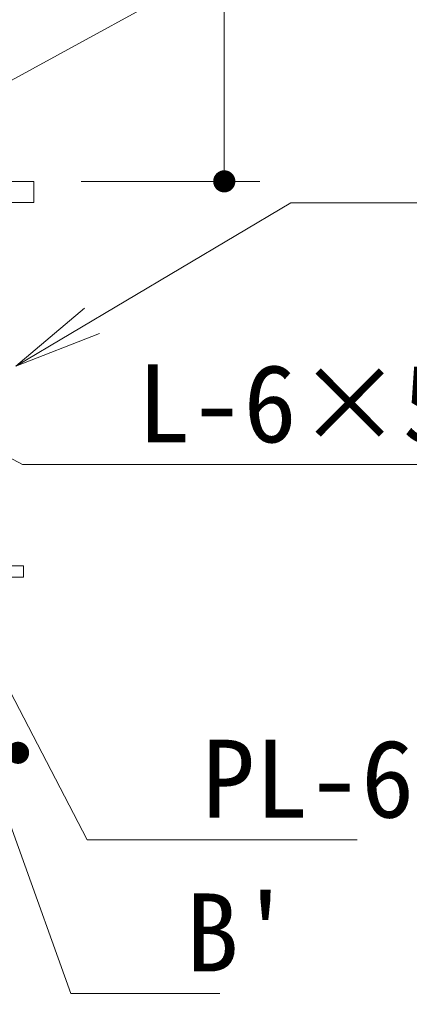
# Model space of a CAD drawing. Units: millimetres at full size; details may follow other scales. Extents: x 0 to 42000, y 0 to 29700.
# Drawn here: x 30627 to 31286, y 14751 to 16400 of the extents above; entities that cross this region are included whole.
import ezdxf
from ezdxf.enums import TextEntityAlignment as Align

# ---------------------------------------------------------------- set-up
doc = ezdxf.new("R2010")
doc.units = ezdxf.units.MM
doc.header["$LTSCALE"] = 100
for name, color, linetype, lineweight in [('D-STR', 1, 'Continuous', 13), ('D-STR-DIM', 7, 'Continuous', 13), ('D-STR-HTXT', 7, 'Continuous', 13)]:
    doc.layers.add(name, color=color, linetype=linetype, lineweight=lineweight)
doc.styles.add('ＭＳ ゴシック', font='')
doc.styles.get('ＭＳ ゴシック').set_extended_font_data('MS Gothic')

# ---------------------------------------------------------------- blocks, each defined once
blk = doc.blocks.new('filled_dot')
at = {"color": 0, "linetype": 'Continuous', "lineweight": -2, "const_width": 1.25}
blk.add_lwpolyline([(-0.625, 0, 1), (0.625, 0, 1)], format="xyb", close=True, dxfattribs=at)
blk = doc.blocks.new('open_arrow')
at = {"color": 0, "linetype": 'Continuous', "lineweight": -2}
blk.add_lwpolyline([(7.5, 1.25), (0, 0), (7.5, -1.25)], dxfattribs=at)

msp = doc.modelspace()

# ---------------------------------------------------------------- linework, layer by layer
at = {"layer": 'D-STR'}
for p, q in [((30650.6, 16125.6), (29350.6, 16125.6)), ((30650.6, 16089.6), (30650.6, 16125.6)), ((29350.6, 16089.6), (30650.6, 16089.6)), ((30368.1, 15474.6), (30633.1, 15474.6)), ((30633.1, 15474.6), (30633.1, 15455.6)), ((30633.1, 15455.6), (30368.1, 15455.6))]:
    msp.add_line(p, q, dxfattribs=at)
at = {"layer": 'D-STR-DIM'}
for p, q in [((30973, 17225.6), (30973, 16125.6)), ((30730.6, 16125.6), (31033, 16125.6))]:
    msp.add_line(p, q, dxfattribs=at)
at = {"layer": 'D-STR-HTXT'}
for points in [[(30278.6, 16113.9), (31290.3, 16667.6), (31440.3, 16667.6), (32793.7, 16667.6)], [(30620.4, 15813), (31085.7, 16089.5), (31235.7, 16089.5), (33288.3, 16089.5)], [(29981.6, 15994.1), (30631.6, 15646.4), (30781.6, 15646.4), (31660.4, 15646.4)], [(30458.1, 15555.5), (30740.8, 15011.3), (30890.8, 15011.3), (31197.9, 15011.3)], [(30447.3, 15492.2), (30713.6, 14751), (30863.6, 14751), (30965.7, 14751)]]:
    msp.add_lwpolyline(points, dxfattribs=at)

# ---------------------------------------------------------------- block references
at = {"layer": 'D-STR-DIM', "xscale": 15, "yscale": 15}
for p, rotation in [((30973, 16125.6), 90), ((30624.1, 15158.4), 180)]:
    msp.add_blockref('filled_dot', p, dxfattribs=dict(at, rotation=rotation))
at = {"layer": 'D-STR-HTXT', "xscale": 20, "yscale": 20, "rotation": 30.7}
msp.add_blockref('open_arrow', (30620.4, 15813), dxfattribs=at)

# ---------------------------------------------------------------- texts
at = {"layer": 'D-STR-HTXT', "style": 'ＭＳ ゴシック'}
for s, p in [('L-6×50×50', (30826, 15815.8)), ('PL-6', (30935.2, 15180.7)), ("B'", (30907.9, 14920.3))]:
    msp.add_text(s, height=132, dxfattribs=at).set_placement(p, align=Align.TOP_LEFT)

doc.saveas('drawing.dxf')
